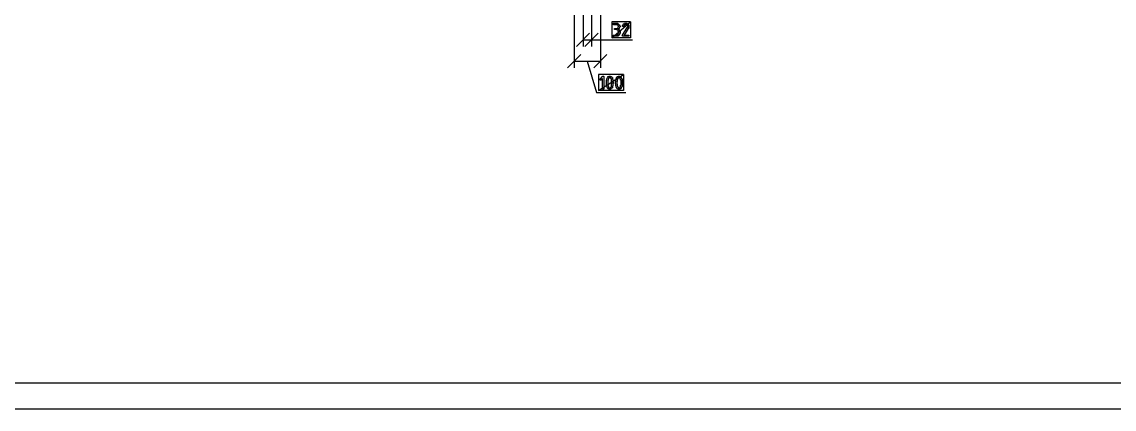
# Model space of a CAD drawing. Header units: millimetres. Extents: x 1 to 1188, y 1 to 840.
# Drawn here: x 227.5 to 435.3, y 0.7 to 74.5 of the extents above; entities that cross this region are included whole.
import ezdxf

# ---------------------------------------------------------------- set-up
doc = ezdxf.new("R2010")
doc.units = ezdxf.units.MM
doc.layers.add('GEOMETRY', color=7, linetype='Continuous')

msp = doc.modelspace()

# ---------------------------------------------------------------- linework, layer by layer
at = {"layer": 'GEOMETRY'}
for points in [[(1188.16, 0.71), (0.83, 0.71), (0.83, 840.05)], [(335.86, 85.54), (335.86, 69.79)], [(332.56, 81.48), (332.56, 65.73)], [(337.57, 82.94), (337.57, 65.73)], [(334.27, 80.97), (334.27, 69.79)], [(335.48, 72.33), (333, 69.79)], [(334.27, 71.06), (343.61, 71.06)], [(334.59, 69.79), (337.13, 72.33)], [(333.83, 68.21), (331.29, 65.73)], [(332.56, 66.94), (337.57, 66.94)], [(335.03, 66.94), (336.81, 61.03), (342.34, 61.03)], [(336.3, 65.73), (338.78, 68.21)]]:
    msp.add_lwpolyline(points, dxfattribs=at)
for points in [[(1184.79, 5.66), (20.83, 5.66), (20.83, 836.68), (1184.79, 836.68)], [(339.73, 74.43), (339.73, 71.44), (343.23, 74.43)], [(339.73, 71.44), (343.23, 74.43), (343.23, 71.44)], [(340.62, 72.97), (340.24, 72.97), (340.24, 73.16), (340.62, 73.16), (340.68, 73.22), (340.81, 73.22), (340.88, 73.29), (340.88, 73.35), (340.94, 73.35), (340.94, 73.48), (341, 73.48), (341, 73.67), (340.94, 73.67), (340.94, 73.79), (340.88, 73.79), (340.88, 73.86), (340.81, 73.86), (340.81, 73.92), (340.05, 73.92), (340.05, 73.98), (339.99, 73.98), (339.99, 74.18), (340.81, 74.18), (340.88, 74.11), (340.94, 74.11), (341.13, 73.92), (341.13, 73.86), (341.19, 73.86), (341.19, 73.67), (341.26, 73.67), (341.26, 73.48), (341.19, 73.48), (341.19, 73.29), (341.13, 73.22), (341.13, 73.16), (341.07, 73.16), (341, 73.1), (341, 73.03), (341.07, 73.03), (341.07, 72.97), (341.13, 72.91), (341.13, 72.84), (341.19, 72.84), (341.19, 72.71), (341.26, 72.65), (341.26, 72.21), (341.19, 72.21), (341.19, 72.02), (341.13, 72.02), (341.13, 71.95), (341, 71.83), (340.94, 71.83), (340.94, 71.76), (340.88, 71.76), (340.81, 71.7), (339.99, 71.7), (339.99, 71.89), (340.05, 71.95), (340.81, 71.95), (340.81, 72.02), (340.88, 72.02), (340.88, 72.08), (340.94, 72.08), (340.94, 72.21), (341, 72.27), (341, 72.65), (340.94, 72.65), (340.94, 72.78), (340.88, 72.78), (340.88, 72.84), (340.81, 72.91), (340.68, 72.91)], [(342.34, 74.18), (342.59, 74.18), (342.59, 74.11), (342.72, 74.11), (342.72, 74.05), (342.78, 74.05), (342.78, 73.98), (342.84, 73.98), (342.84, 73.92), (342.91, 73.86), (342.91, 73.79), (342.97, 73.79), (342.97, 73.35), (342.91, 73.29), (342.91, 73.22), (342.84, 73.22), (342.08, 71.95), (342.91, 71.95), (342.97, 71.89), (342.97, 71.7), (341.76, 71.7), (341.76, 71.76), (341.7, 71.83), (341.76, 71.83), (341.76, 71.89), (342.65, 73.35), (342.72, 73.41), (342.72, 73.73), (342.65, 73.79), (342.65, 73.86), (342.59, 73.86), (342.53, 73.92), (342.21, 73.92), (342.21, 73.86), (342.14, 73.86), (342.02, 73.73), (342.02, 73.67), (341.95, 73.6), (341.89, 73.6), (341.89, 73.54), (341.83, 73.54), (341.76, 73.6), (341.76, 73.67), (341.7, 73.67), (341.76, 73.73), (341.76, 73.79), (341.83, 73.86), (341.83, 73.92), (341.89, 73.98), (341.95, 73.98), (341.95, 74.05), (342.02, 74.05), (342.02, 74.11), (342.08, 74.11), (342.14, 74.18)], [(337.19, 64.4), (337.19, 61.41), (341.95, 64.4)], [(337.19, 61.41), (341.95, 64.4), (341.95, 61.41)], [(337.95, 63.7), (337.7, 63.44), (337.64, 63.38), (337.51, 63.38), (337.51, 63.44), (337.45, 63.44), (337.45, 63.57), (337.51, 63.57), (337.95, 64.08), (338.02, 64.14), (338.14, 64.14), (338.21, 64.08), (338.21, 61.67), (337.95, 61.67)], [(339.99, 62.87), (339.99, 62.74), (339.92, 62.74), (339.92, 62.3), (339.86, 62.24), (339.86, 62.05), (339.8, 62.05), (339.8, 61.92), (339.73, 61.92), (339.73, 61.86), (339.61, 61.73), (339.54, 61.73), (339.54, 61.67), (339.1, 61.67), (339.1, 61.73), (339.03, 61.73), (339.03, 61.79), (338.97, 61.79), (338.97, 61.86), (338.91, 61.86), (338.91, 61.98), (338.84, 61.98), (338.84, 62.11), (338.78, 62.17), (338.78, 62.36), (338.72, 62.36), (338.72, 63.38), (338.78, 63.38), (338.78, 63.63), (338.84, 63.63), (338.84, 63.76), (338.91, 63.83), (338.91, 63.89), (338.97, 63.95), (338.97, 64.02), (339.03, 64.02), (339.1, 64.08), (339.16, 64.08), (339.16, 64.14), (339.48, 64.14), (339.48, 64.08), (339.61, 64.08), (339.61, 64.02), (339.67, 64.02), (339.67, 63.95), (339.73, 63.95), (339.73, 63.83), (339.8, 63.83), (339.8, 63.76), (339.86, 63.7), (339.86, 63.51), (339.92, 63.51), (339.92, 63), (339.99, 63)], [(339.73, 62.87), (339.73, 63.06), (339.67, 63.06), (339.67, 63.44), (339.61, 63.51), (339.61, 63.63), (339.54, 63.7), (339.54, 63.76), (339.48, 63.76), (339.48, 63.83), (339.41, 63.83), (339.41, 63.89), (339.22, 63.89), (339.22, 63.83), (339.16, 63.83), (339.16, 63.76), (339.1, 63.76), (339.1, 63.63), (339.03, 63.57), (339.03, 63.38), (338.97, 63.38), (338.97, 62.43), (339.03, 62.36), (339.03, 62.17), (339.1, 62.17), (339.1, 62.05), (339.22, 61.92), (339.29, 61.92), (339.35, 61.86), (339.41, 61.92), (339.48, 61.92), (339.48, 61.98), (339.54, 61.98), (339.54, 62.05), (339.61, 62.11), (339.61, 62.3), (339.67, 62.3), (339.67, 62.68), (339.73, 62.74)], [(341.7, 62.87), (341.7, 62.43), (341.64, 62.36), (341.64, 62.17), (341.57, 62.11), (341.57, 61.98), (341.51, 61.92), (341.51, 61.86), (341.45, 61.86), (341.45, 61.79), (341.38, 61.79), (341.38, 61.73), (341.32, 61.73), (341.32, 61.67), (340.88, 61.67), (340.81, 61.73), (340.75, 61.79), (340.68, 61.79), (340.68, 61.86), (340.62, 61.92), (340.62, 62.05), (340.56, 62.05), (340.56, 62.24), (340.49, 62.3), (340.49, 62.68), (340.43, 62.68), (340.43, 63.06), (340.49, 63.13), (340.49, 63.51), (340.56, 63.57), (340.56, 63.7), (340.62, 63.76), (340.62, 63.83), (340.68, 63.89), (340.68, 63.95), (340.75, 63.95), (340.75, 64.02), (340.81, 64.02), (340.81, 64.08), (340.88, 64.08), (340.94, 64.14), (341.19, 64.14), (341.26, 64.08), (341.38, 64.08), (341.38, 64.02), (341.51, 63.89), (341.51, 63.83), (341.57, 63.76), (341.57, 63.63), (341.64, 63.63), (341.64, 63.38), (341.7, 63.32)], [(341.45, 62.87), (341.45, 63.38), (341.38, 63.38), (341.38, 63.57), (341.32, 63.63), (341.32, 63.76), (341.26, 63.76), (341.26, 63.83), (341.19, 63.83), (341.19, 63.89), (341, 63.89), (340.94, 63.83), (340.88, 63.76), (340.88, 63.7), (340.81, 63.7), (340.81, 63.51), (340.75, 63.44), (340.75, 63.13), (340.68, 63.06), (340.68, 62.68), (340.75, 62.62), (340.75, 62.3), (340.81, 62.24), (340.81, 62.11), (340.88, 62.05), (340.88, 61.98), (340.94, 61.98), (340.94, 61.92), (341.07, 61.92), (341.07, 61.86), (341.13, 61.86), (341.13, 61.92), (341.26, 61.92), (341.26, 61.98), (341.32, 62.05), (341.32, 62.11), (341.38, 62.17), (341.38, 62.43), (341.45, 62.43)]]:
    msp.add_lwpolyline(points, close=True, dxfattribs=at)

doc.saveas('drawing.dxf')
